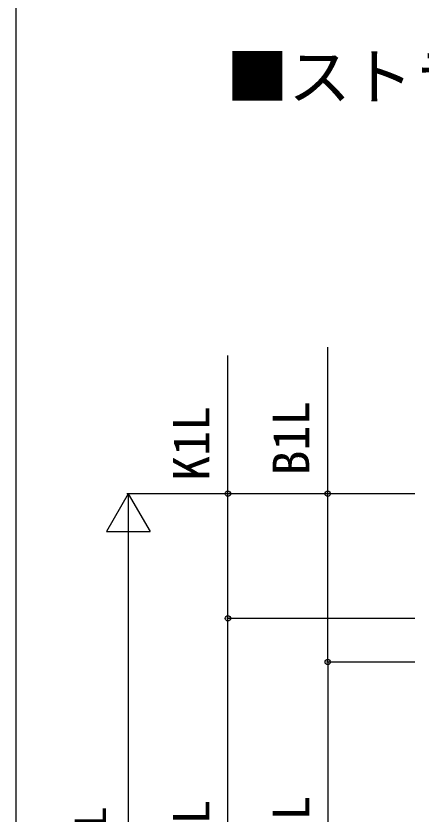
# Model space of a CAD drawing. Units: millimetres, scale not verified. Extents: x -1750 to 1750, y -2608 to 2592.
# Drawn here: x -1750 to -1425, y -615 to 25 of the extents above; entities that cross this region are included whole.
import ezdxf
from ezdxf.enums import TextEntityAlignment as Align

# ---------------------------------------------------------------- set-up
doc = ezdxf.new("R2010")
doc.units = ezdxf.units.MM
doc.header["$LTSCALE"] = 14
for name, color, linetype in [('0-2_USER1', 3, 'Continuous'), ('0-6_YKK_D', 6, 'Continuous'), ('0-7_YKK_ZWAK', 7, 'Continuous')]:
    doc.layers.add(name, color=color, linetype=linetype)
doc.styles.add('ＭＳ ゴシック', font='')
doc.styles.get('ＭＳ ゴシック').set_extended_font_data('MS Gothic')

msp = doc.modelspace()

# ---------------------------------------------------------------- linework, layer by layer
at = {"layer": '0-6_YKK_D'}
for p, q in [((-1660, -358.5), (-1677.5, -388.81)), ((-1430, -358.5), (-1661, -358.5)), ((-1660, -358.5), (-1642.5, -388.81)), ((-1660, -358.5), (-1660, -419.12)), ((-1430, -358.5), (-1581, -358.5)), ((-1430, -358.5), (-1501, -358.5)), ((-1677.5, -388.81), (-1642.5, -388.81)), ((-1660, -393.5), (-1660, -923.5)), ((-1430, -458.5), (-1581, -458.5)), ((-1430, -458.5), (-1581, -458.5)), ((-1580, -778.5), (-1580, -458.5)), ((-1430, -493.5), (-1501, -493.5)), ((-1430, -493.5), (-1501, -493.5)), ((-1500, -493.5), (-1500, -743.5))]:
    msp.add_line(p, q, dxfattribs=at)
for points in [[(-1500, -493.5), (-1500, -358.5), (-1500, -241.05)], [(-1580, -458.5), (-1580, -358.5), (-1580, -247.55)]]:
    msp.add_lwpolyline(points, dxfattribs=at)
for centre in [(-1580, -358.5), (-1500, -358.5), (-1580, -458.5), (-1580, -458.5), (-1500, -493.5), (-1500, -493.5)]:
    msp.add_circle(centre, 2.12, dxfattribs=at)
at = {"layer": '0-7_YKK_ZWAK'}
msp.add_line((-1750, 2491.5), (-1750, -2608.5), dxfattribs=at)

# ---------------------------------------------------------------- texts
at = {"layer": '0-2_USER1', "style": 'ＭＳ ゴシック'}
msp.add_text('■ストライプ格子／横板格子 コーナー（L字型）', height=36.66, dxfattribs=at).set_placement((-1581.51, -53.43), align=Align.BOTTOM_LEFT)
at = {"layer": '0-6_YKK_D', "style": 'ＭＳ ゴシック'}
for s, height, p in [('B1L', 29.33, (-1506, -343.86)), ('K1L', 29.33, (-1586, -348.09)), ('Wk1L', 29.33, (-1586, -683.61)), ('Wt1L', 29.33, (-1506, -680.43)), ('出来幅：WL', 24.93, (-1670.44, -779.14))]:
    msp.add_text(s, height=height, rotation=90, dxfattribs=at).set_placement(p, align=Align.BOTTOM_LEFT)

doc.saveas('drawing.dxf')
